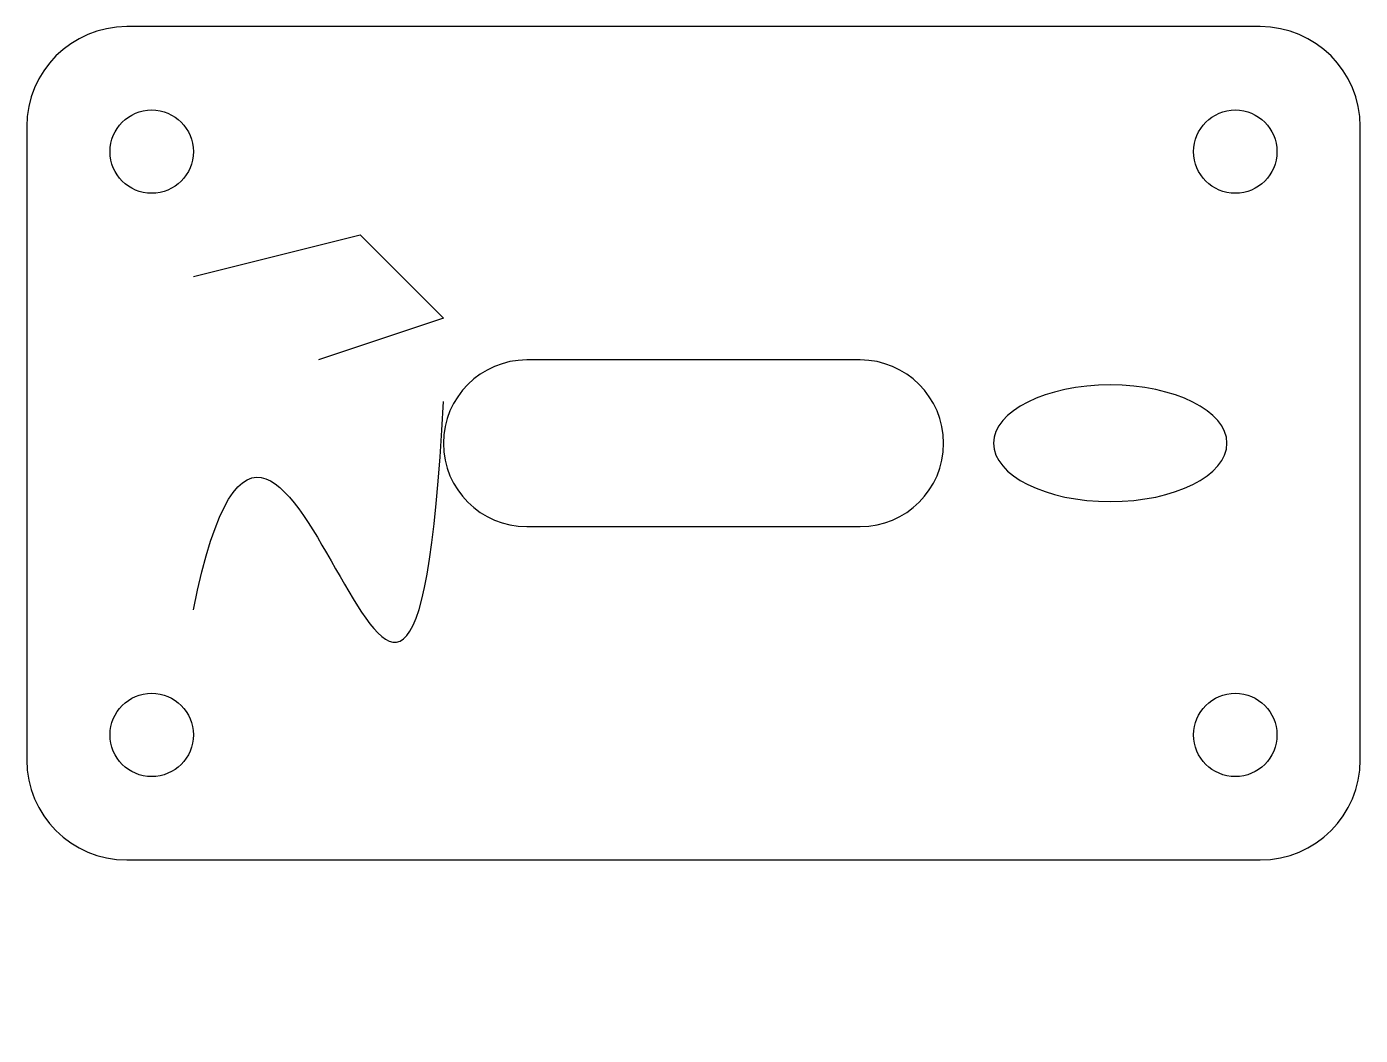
# Model space of a CAD drawing. Header units: millimetres. Extents: x 0 to 160, y -21 to 100.
import ezdxf

# ---------------------------------------------------------------- set-up
doc = ezdxf.new("R2010")
doc.units = ezdxf.units.MM
doc.layers.add('Plate', color=7, linetype='CONTINUOUS')

msp = doc.modelspace()

# ---------------------------------------------------------------- linework, layer by layer
at = {"layer": 'Plate'}
for p, q in [((148, 100), (12, 100)), ((0, 88), (0, 12)), ((160, 12), (160, 88)), ((20, 70), (40, 75)), ((40, 75), (50, 65)), ((50, 65), (35, 60)), ((100, 60), (60, 60)), ((60, 40), (100, 40)), ((12, 0), (148, 0))]:
    msp.add_line(p, q, dxfattribs=at)
for centre in [(15, 85), (145, 85), (15, 15), (145, 15)]:
    msp.add_circle(centre, 5, dxfattribs=at)
for centre, radius, start, end in [((12, 88), 12, 90, 180), ((148, 88), 12, 0, 90), ((60, 50), 10, 90, -90), ((100, 50), 10, -90, 90), ((12, 12), 12, 180, -90), ((148, 12), 12, -90, 0)]:
    msp.add_arc(centre, radius, start, end, dxfattribs=at)
msp.add_ellipse((130, 50), major_axis=(14, 0), ratio=0.5, start_param=0, end_param=6.28318, dxfattribs=at)
msp.add_open_spline([(20, 30), (30.76, 83.42), (46.15, -21.05), (50, 55)], degree=3, dxfattribs=at)

doc.saveas('drawing.dxf')
